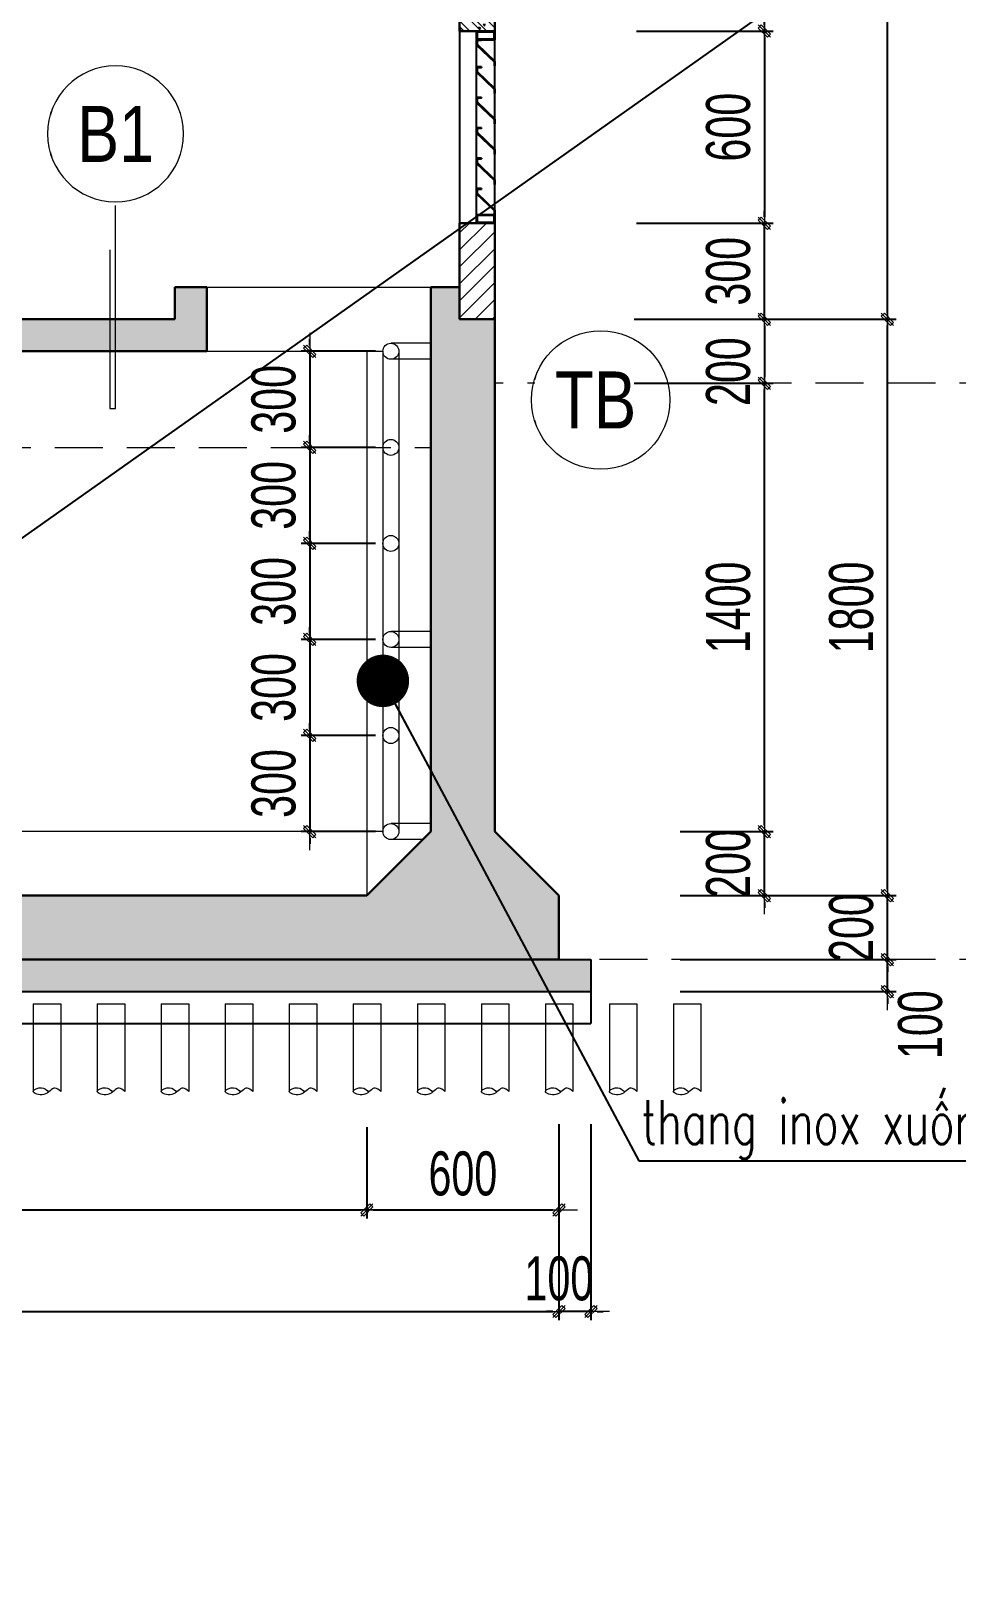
# Model space of a CAD drawing. Header units: millimetres. Extents: x 142758 to 365363, y -504867 to -449406.
# Drawn here: x 237415 to 240307, y -470608 to -465746 of the extents above; entities that cross this region are included whole.
import ezdxf
from ezdxf.enums import TextEntityAlignment as Align

# ---------------------------------------------------------------- set-up
doc = ezdxf.new("R2010")
doc.units = ezdxf.units.MM
doc.header["$LTSCALE"] = 20
doc.header["$MEASUREMENT"] = 0
doc.header["$PDMODE"] = 32
doc.linetypes.add('ACAD_ISO07W100', pattern=[3, 0, -3])
doc.linetypes.add('HIDDEN', pattern=[0.375, 0.25, -0.125])
doc.layers.get('Defpoints').update_dxf_attribs({"color": 1})
for name, color, linetype, lineweight in [('A-WIPEOUT', 254, 'ACAD_ISO07W100', 0), ('ISO', 153, 'Continuous', 13), ('LC Dim', 8, 'Continuous', 18), ('LC Hatch', 252, 'Continuous', 9), ('LC ISO', 153, 'Continuous', 13), ('LC MANH DUT', 35, 'HIDDEN', 5), ('LC Net dam 1', 30, 'Continuous', 30), ('LC Net manh', 16, 'Continuous', 5), ('LC Net thay', 7, 'Continuous', 25), ('LC Text1', 3, 'Continuous', 20)]:
    doc.layers.add(name, color=color, linetype=linetype, lineweight=lineweight)
doc.layers.add('KCS_Plotter', color=11, linetype='Continuous', plot=False)
doc.styles.add('General text 2', font='arial.ttf')
doc.styles.add('HOATBIF', font='hoatbif.shx', dxfattribs={"width": 0.7})
doc.styles.add('LC 3', font='vnsimli.shx', dxfattribs={"width": 0.75})
doc.dimstyles.new('1-100', dxfattribs={"dimscale": 100, "dimtxt": 2.5, "dimasz": 0.35, "dimexe": 0.5, "dimexo": 0, "dimgap": 0.8, "dimtad": 1, "dimdec": 0, "dimzin": 0, "dimdsep": 46, "dimtxsty": 'HOATBIF', "dimblk1": 'DOT', "dimblk2": 'DOT', "dimsah": 1, "dimcen": -1, "dimdle": 1, "dimclrd": 256, "dimclre": 256, "dimclrt": 4, "dimadec": 3, "dimazin": 2, "dimtfac": 0.333333, "dimtdec": 0, "dimtix": 1, "dimtmove": 2, "dimatfit": 3, "dimldrblk": 'DOT', "dimfxl": 1, "dimtvp": 0.833333, "dimtolj": 1, "dimtzin": 0, "dimarcsym": 0})
doc.dimstyles.new('1-100(1-50)', dxfattribs={"dimscale": 50, "dimtxt": 2.5, "dimasz": 0.35, "dimexe": 0.5, "dimexo": 0, "dimgap": 0.8, "dimtad": 1, "dimdec": 0, "dimzin": 0, "dimdsep": 46, "dimtxsty": 'HOATBIF', "dimblk1": 'DOT', "dimblk2": 'DOT', "dimsah": 1, "dimcen": -1, "dimdle": 1, "dimclrd": 256, "dimclre": 256, "dimclrt": 4, "dimadec": 3, "dimazin": 2, "dimtfac": 0.333333, "dimtdec": 0, "dimtix": 1, "dimtmove": 2, "dimatfit": 3, "dimldrblk": 'DOT', "dimfxl": 1, "dimtvp": 0.833333, "dimtolj": 1, "dimtzin": 0, "dimarcsym": 0})
doc.dimstyles.new('MONG', dxfattribs={"dimscale": 50, "dimtxt": 2.5, "dimasz": 0.35, "dimexe": 0.5, "dimexo": 0, "dimgap": 0.8, "dimtad": 1, "dimdec": 0, "dimzin": 0, "dimdsep": 46, "dimtxsty": 'HOATBIF', "dimblk1": 'DOT', "dimblk2": 'DOT', "dimsah": 1, "dimcen": -1, "dimdle": 1, "dimclrd": 256, "dimclre": 256, "dimclrt": 4, "dimadec": 3, "dimazin": 2, "dimtfac": 0.333333, "dimtdec": 0, "dimtix": 1, "dimtmove": 2, "dimatfit": 3, "dimldrblk": 'DOT', "dimfxl": 1, "dimtvp": 0.833333, "dimtolj": 1, "dimtzin": 0, "dimarcsym": 0})

# ---------------------------------------------------------------- blocks, each defined once
blk = doc.blocks.new('DOT')
at = {"layer": 'LC Dim', "color": 4}
blk.add_line((-1, -1), (1, 1), dxfattribs=at)
at = {"layer": 'LC Dim'}
blk.add_line((-3, 0), (3, 0), dxfattribs=at)
at = {"layer": 'LC Dim', "color": 4}
blk.add_lwpolyline([(0.5, 1), (-1, -0.5), (-0.5, -1), (1, 0.5)], close=True, dxfattribs=at)
blk = doc.blocks.new('*D114')
at = {"layer": 'Defpoints', "color": 0, "ltscale": 2, "transparency": 16777216}
for p in [(239063.4, -469159), (239163.4, -469159), (239063.4, -469744.6)]:
    blk.add_point(p, dxfattribs=at)
at = {"layer": 'LC Dim', "lineweight": -2, "ltscale": 2, "transparency": 16777216}
for p, q in [((239063.4, -469159), (239063.4, -469772.1)), ((239163.4, -469159), (239163.4, -469772.1)), ((239044.2, -469744.6), (239024.9, -469744.6)), ((239163.4, -469744.6), (239063.4, -469744.6)), ((239182.7, -469744.6), (239201.9, -469744.6))]:
    blk.add_line(p, q, dxfattribs=at)
at = {"layer": 'LC Dim', "lineweight": -2, "ltscale": 2, "transparency": 16777216, "xscale": 19.25, "yscale": 19.25, "zscale": 19.25}
blk.add_blockref('DOT', (239063.4, -469744.6), dxfattribs=at)
at = {"layer": 'LC Dim', "lineweight": -2, "ltscale": 2, "transparency": 16777216, "xscale": 19.25, "yscale": 19.25, "zscale": 19.25, "rotation": 180}
blk.add_blockref('DOT', (239163.4, -469744.6), dxfattribs=at)
at = {"layer": 'LC Dim', "color": 4, "ltscale": 2, "transparency": 16777216, "insert": (239063.4, -469642.1), "char_height": 137.5, "attachment_point": 5, "style": 'HOATBIF'}
blk.add_mtext('\\A1;100', dxfattribs=at)
blk = doc.blocks.new('_Dot')
at = {"color": 0, "linetype": 'ByBlock', "lineweight": -2}
blk.add_line((-0.5, 0), (-1, 0), dxfattribs=at)
at = {"color": 0, "linetype": 'ByBlock', "const_width": 0.5}
blk.add_lwpolyline([(-0.25, 0, 1), (0.25, 0, 1)], format="xyb", close=True, dxfattribs=at)
blk = doc.blocks.new('*D149')
at = {"layer": 'Defpoints', "color": 0, "ltscale": 2, "transparency": 16777216}
for p in [(239442.4, -468445.5), (240089.9, -468445.5), (239442.4, -468645.5)]:
    blk.add_point(p, dxfattribs=at)
at = {"layer": 'LC Dim', "lineweight": -2, "ltscale": 2, "transparency": 16777216}
for p, q in [((240089.9, -468426.3), (240089.9, -468407)), ((239442.4, -468445.5), (240117.4, -468445.5)), ((240089.9, -468645.5), (240089.9, -468445.5)), ((239442.4, -468645.5), (240117.4, -468645.5)), ((240089.9, -468664.8), (240089.9, -468684))]:
    blk.add_line(p, q, dxfattribs=at)
at = {"layer": 'LC Dim', "lineweight": -2, "ltscale": 2, "transparency": 16777216, "xscale": 19.25, "yscale": 19.25, "zscale": 19.25}
for p, rotation in [((240089.9, -468445.5), 270), ((240089.9, -468645.5), 90)]:
    blk.add_blockref('DOT', p, dxfattribs=dict(at, rotation=rotation))
at = {"layer": 'LC Dim', "color": 4, "ltscale": 2, "transparency": 16777216, "insert": (239977.1, -468545.5), "char_height": 137.5, "attachment_point": 5, "rotation": 90, "style": 'HOATBIF'}
blk.add_mtext('\\A1;200', dxfattribs=at)
blk = doc.blocks.new('*D150')
at = {"layer": 'Defpoints', "color": 0, "ltscale": 2, "transparency": 16777216}
for p in [(239442.4, -468245.5), (239705.4, -468245.5), (239442.4, -468445.5)]:
    blk.add_point(p, dxfattribs=at)
at = {"layer": 'LC Dim', "lineweight": -2, "ltscale": 2, "transparency": 16777216}
for p, q in [((239705.4, -468226.3), (239705.4, -468207)), ((239442.4, -468245.5), (239732.9, -468245.5)), ((239705.4, -468445.5), (239705.4, -468245.5)), ((239442.4, -468445.5), (239732.9, -468445.5)), ((239705.4, -468464.8), (239705.4, -468484))]:
    blk.add_line(p, q, dxfattribs=at)
at = {"layer": 'LC Dim', "lineweight": -2, "ltscale": 2, "transparency": 16777216, "xscale": 19.25, "yscale": 19.25, "zscale": 19.25}
for p, rotation in [((239705.4, -468245.5), 270), ((239705.4, -468445.5), 90)]:
    blk.add_blockref('DOT', p, dxfattribs=dict(at, rotation=rotation))
at = {"layer": 'LC Dim', "color": 4, "ltscale": 2, "transparency": 16777216, "insert": (239592.7, -468345.5), "char_height": 137.5, "attachment_point": 5, "rotation": 90, "style": 'HOATBIF'}
blk.add_mtext('\\A1;200', dxfattribs=at)
blk = doc.blocks.new('*D151')
at = {"layer": 'Defpoints', "color": 0, "ltscale": 2, "transparency": 16777216}
for p in [(239399.7, -466845.5), (239705.4, -466845.5), (239442.4, -468245.5)]:
    blk.add_point(p, dxfattribs=at)
at = {"layer": 'LC Dim', "lineweight": -2, "ltscale": 2, "transparency": 16777216}
for p, q in [((239399.7, -466845.5), (239732.9, -466845.5)), ((239705.4, -468226.3), (239705.4, -466864.8)), ((239442.4, -468245.5), (239732.9, -468245.5))]:
    blk.add_line(p, q, dxfattribs=at)
at = {"layer": 'LC Dim', "lineweight": -2, "ltscale": 2, "transparency": 16777216, "xscale": 19.25, "yscale": 19.25, "zscale": 19.25}
for p, rotation in [((239705.4, -466845.5), 90), ((239705.4, -468245.5), 270)]:
    blk.add_blockref('DOT', p, dxfattribs=dict(at, rotation=rotation))
at = {"layer": 'LC Dim', "color": 4, "ltscale": 2, "transparency": 16777216, "insert": (239592.7, -467545.5), "char_height": 137.5, "attachment_point": 5, "rotation": 90, "style": 'HOATBIF'}
blk.add_mtext('\\A1;1400', dxfattribs=at)
blk = doc.blocks.new('*D152')
at = {"layer": 'Defpoints', "color": 0, "ltscale": 2, "transparency": 16777216}
for p in [(239442.4, -466645.5), (240089.9, -466645.5), (239442.4, -468445.5)]:
    blk.add_point(p, dxfattribs=at)
at = {"layer": 'LC Dim', "lineweight": -2, "ltscale": 2, "transparency": 16777216}
for p, q in [((239442.4, -466645.5), (240117.4, -466645.5)), ((240089.9, -468426.3), (240089.9, -466664.8)), ((239442.4, -468445.5), (240117.4, -468445.5))]:
    blk.add_line(p, q, dxfattribs=at)
at = {"layer": 'LC Dim', "lineweight": -2, "ltscale": 2, "transparency": 16777216, "xscale": 19.25, "yscale": 19.25, "zscale": 19.25}
for p, rotation in [((240089.9, -466645.5), 90), ((240089.9, -468445.5), 270)]:
    blk.add_blockref('DOT', p, dxfattribs=dict(at, rotation=rotation))
at = {"layer": 'LC Dim', "color": 4, "ltscale": 2, "transparency": 16777216, "insert": (239977.1, -467545.5), "char_height": 137.5, "attachment_point": 5, "rotation": 90, "style": 'HOATBIF'}
blk.add_mtext('\\A1;1800', dxfattribs=at)
blk = doc.blocks.new('*D153')
at = {"layer": 'Defpoints', "color": 0, "ltscale": 2, "transparency": 16777216}
for p in [(239442.4, -468645.5), (240089.9, -468645.5), (239442.4, -468745.5)]:
    blk.add_point(p, dxfattribs=at)
at = {"layer": 'LC Dim', "lineweight": -2, "ltscale": 2, "transparency": 16777216}
for p, q in [((240089.9, -468626.3), (240089.9, -468607)), ((239442.4, -468645.5), (240117.4, -468645.5)), ((240089.9, -468745.5), (240089.9, -468645.5)), ((239442.4, -468745.5), (240117.4, -468745.5)), ((240089.9, -468764.8), (240089.9, -468784))]:
    blk.add_line(p, q, dxfattribs=at)
at = {"layer": 'LC Dim', "lineweight": -2, "ltscale": 2, "transparency": 16777216, "xscale": 19.25, "yscale": 19.25, "zscale": 19.25}
for p, rotation in [((240089.9, -468645.5), 270), ((240089.9, -468745.5), 90)]:
    blk.add_blockref('DOT', p, dxfattribs=dict(at, rotation=rotation))
at = {"layer": 'LC Dim', "color": 4, "ltscale": 2, "transparency": 16777216, "insert": (240192.4, -468848.7), "char_height": 137.5, "attachment_point": 5, "rotation": 90, "style": 'HOATBIF'}
blk.add_mtext('\\A1;100', dxfattribs=at)
blk = doc.blocks.new('*U106')
at = {"layer": 'ISO', "linetype": 'ByBlock', "ltscale": 100}
for p, q in [((-41.4, 143.4), (-41.4, -129.9)), ((-41.4, 143.4), (44.6, 143.4)), ((44.6, 143.4), (44.6, -129.9))]:
    blk.add_line(p, q, dxfattribs=at)
blk.add_spline([(44.6, -129.9), (26.6, -119.9), (-8.4, -139.9), (-41.4, -129.9), (-15.4, -118.4), (6.3, -132.3)], degree=3, dxfattribs=at)
blk = doc.blocks.new('*U107')
at = {"layer": 'LC Dim', "color": 0, "linetype": 'ByBlock', "lineweight": -2, "transparency": 16777216}
for p in [(0, 0), (200, 0), (400, 0), (600, 0), (800, 0), (1000, 0), (1200, 0), (1400, 0), (1600, 0), (1800, 0), (2000, 0), (2200, 0), (2400, 0), (2600, 0), (2800, 0), (3000, 0), (3200, 0), (3400, 0), (3600, 0), (3800, 0), (4000, 0), (4200, 0), (4400, 0), (4600, 0), (4800, 0), (5000, 0), (5200, 0), (5400, 0), (5600, 0), (5800, 0), (6000, 0), (6200, 0), (6400, 0)]:
    blk.add_blockref('*U106', p, dxfattribs=at)
blk = doc.blocks.new('*D163')
at = {"layer": 'Defpoints', "color": 0, "ltscale": 2, "transparency": 16777216}
for p in [(238490.3, -466745.5), (238285.3, -467045.5), (238490.3, -467045.5)]:
    blk.add_point(p, dxfattribs=at)
at = {"layer": 'LC Dim', "lineweight": -2, "ltscale": 2, "transparency": 16777216}
for p, q in [((238285.3, -466726.3), (238285.3, -466707)), ((238490.3, -466745.5), (238257.8, -466745.5)), ((238285.3, -466745.5), (238285.3, -467045.5)), ((238490.3, -467045.5), (238257.8, -467045.5)), ((238285.3, -467064.7), (238285.3, -467084))]:
    blk.add_line(p, q, dxfattribs=at)
at = {"layer": 'LC Dim', "lineweight": -2, "ltscale": 2, "transparency": 16777216, "xscale": 19.25, "yscale": 19.25, "zscale": 19.25}
for p, rotation in [((238285.3, -466745.5), 270), ((238285.3, -467045.5), 90)]:
    blk.add_blockref('DOT', p, dxfattribs=dict(at, rotation=rotation))
at = {"layer": 'LC Dim', "color": 4, "ltscale": 2, "transparency": 16777216, "insert": (238172.5, -466895.5), "char_height": 137.5, "attachment_point": 5, "rotation": 90, "style": 'HOATBIF'}
blk.add_mtext('\\A1;300', dxfattribs=at)
blk = doc.blocks.new('*D164')
at = {"layer": 'Defpoints', "color": 0, "ltscale": 2, "transparency": 16777216}
for p in [(238490.3, -467045.5), (238285.3, -467345.5), (238490.3, -467345.5)]:
    blk.add_point(p, dxfattribs=at)
at = {"layer": 'LC Dim', "lineweight": -2, "ltscale": 2, "transparency": 16777216}
for p, q in [((238285.3, -467026.2), (238285.3, -467007)), ((238490.3, -467045.5), (238257.8, -467045.5)), ((238285.3, -467045.5), (238285.3, -467345.5)), ((238490.3, -467345.5), (238257.8, -467345.5)), ((238285.3, -467364.7), (238285.3, -467384))]:
    blk.add_line(p, q, dxfattribs=at)
at = {"layer": 'LC Dim', "lineweight": -2, "ltscale": 2, "transparency": 16777216, "xscale": 19.25, "yscale": 19.25, "zscale": 19.25}
for p, rotation in [((238285.3, -467045.5), 270), ((238285.3, -467345.5), 90)]:
    blk.add_blockref('DOT', p, dxfattribs=dict(at, rotation=rotation))
at = {"layer": 'LC Dim', "color": 4, "ltscale": 2, "transparency": 16777216, "insert": (238172.5, -467195.5), "char_height": 137.5, "attachment_point": 5, "rotation": 90, "style": 'HOATBIF'}
blk.add_mtext('\\A1;300', dxfattribs=at)
blk = doc.blocks.new('*D165')
at = {"layer": 'Defpoints', "color": 0, "ltscale": 2, "transparency": 16777216}
for p in [(238490.3, -467345.5), (238285.3, -467645.5), (238490.3, -467645.5)]:
    blk.add_point(p, dxfattribs=at)
at = {"layer": 'LC Dim', "lineweight": -2, "ltscale": 2, "transparency": 16777216}
for p, q in [((238285.3, -467326.2), (238285.3, -467307)), ((238490.3, -467345.5), (238257.8, -467345.5)), ((238285.3, -467345.5), (238285.3, -467645.5)), ((238490.3, -467645.5), (238257.8, -467645.5)), ((238285.3, -467664.7), (238285.3, -467684))]:
    blk.add_line(p, q, dxfattribs=at)
at = {"layer": 'LC Dim', "lineweight": -2, "ltscale": 2, "transparency": 16777216, "xscale": 19.25, "yscale": 19.25, "zscale": 19.25}
for p, rotation in [((238285.3, -467345.5), 270), ((238285.3, -467645.5), 90)]:
    blk.add_blockref('DOT', p, dxfattribs=dict(at, rotation=rotation))
at = {"layer": 'LC Dim', "color": 4, "ltscale": 2, "transparency": 16777216, "insert": (238172.5, -467495.5), "char_height": 137.5, "attachment_point": 5, "rotation": 90, "style": 'HOATBIF'}
blk.add_mtext('\\A1;300', dxfattribs=at)
blk = doc.blocks.new('*D166')
at = {"layer": 'Defpoints', "color": 0, "ltscale": 2, "transparency": 16777216}
for p in [(238490.3, -467645.5), (238285.3, -467945.5), (238490.3, -467945.5)]:
    blk.add_point(p, dxfattribs=at)
at = {"layer": 'LC Dim', "lineweight": -2, "ltscale": 2, "transparency": 16777216}
for p, q in [((238285.3, -467626.2), (238285.3, -467607)), ((238490.3, -467645.5), (238257.8, -467645.5)), ((238285.3, -467645.5), (238285.3, -467945.5)), ((238490.3, -467945.5), (238257.8, -467945.5)), ((238285.3, -467964.7), (238285.3, -467984))]:
    blk.add_line(p, q, dxfattribs=at)
at = {"layer": 'LC Dim', "lineweight": -2, "ltscale": 2, "transparency": 16777216, "xscale": 19.25, "yscale": 19.25, "zscale": 19.25}
for p, rotation in [((238285.3, -467645.5), 270), ((238285.3, -467945.5), 90)]:
    blk.add_blockref('DOT', p, dxfattribs=dict(at, rotation=rotation))
at = {"layer": 'LC Dim', "color": 4, "ltscale": 2, "transparency": 16777216, "insert": (238172.5, -467795.5), "char_height": 137.5, "attachment_point": 5, "rotation": 90, "style": 'HOATBIF'}
blk.add_mtext('\\A1;300', dxfattribs=at)
blk = doc.blocks.new('*D167')
at = {"layer": 'Defpoints', "color": 0, "ltscale": 2, "transparency": 16777216}
for p in [(238490.3, -467945.5), (238285.3, -468245.5), (238490.3, -468245.5)]:
    blk.add_point(p, dxfattribs=at)
at = {"layer": 'LC Dim', "lineweight": -2, "ltscale": 2, "transparency": 16777216}
for p, q in [((238490.3, -467945.5), (238257.8, -467945.5)), ((238285.3, -467926.2), (238285.3, -467907)), ((238285.3, -467945.5), (238285.3, -468245.5)), ((238490.3, -468245.5), (238257.8, -468245.5)), ((238285.3, -468264.7), (238285.3, -468284))]:
    blk.add_line(p, q, dxfattribs=at)
at = {"layer": 'LC Dim', "lineweight": -2, "ltscale": 2, "transparency": 16777216, "xscale": 19.25, "yscale": 19.25, "zscale": 19.25}
for p, rotation in [((238285.3, -467945.5), 270), ((238285.3, -468245.5), 90)]:
    blk.add_blockref('DOT', p, dxfattribs=dict(at, rotation=rotation))
at = {"layer": 'LC Dim', "color": 4, "ltscale": 2, "transparency": 16777216, "insert": (238172.5, -468095.5), "char_height": 137.5, "attachment_point": 5, "rotation": 90, "style": 'HOATBIF'}
blk.add_mtext('\\A1;300', dxfattribs=at)
blk = doc.blocks.new('*D171')
at = {"layer": 'Defpoints', "color": 0, "ltscale": 0.001, "transparency": 16777216}
for p in [(235963.4, -469168.6), (238463.4, -469168.6), (238463.4, -469427.1)]:
    blk.add_point(p, dxfattribs=at)
at = {"layer": 'LC Dim', "lineweight": -2, "ltscale": 0.001, "transparency": 16777216}
for p, q in [((235963.4, -469168.6), (235963.4, -469454.6)), ((238463.4, -469168.6), (238463.4, -469454.6)), ((235982.7, -469427.1), (238444.2, -469427.1))]:
    blk.add_line(p, q, dxfattribs=at)
at = {"layer": 'LC Dim', "lineweight": -2, "ltscale": 0.001, "transparency": 16777216, "xscale": 19.25, "yscale": 19.25, "zscale": 19.25, "rotation": 180}
blk.add_blockref('DOT', (235963.4, -469427.1), dxfattribs=at)
at = {"layer": 'LC Dim', "lineweight": -2, "ltscale": 0.001, "transparency": 16777216, "xscale": 19.25, "yscale": 19.25, "zscale": 19.25}
blk.add_blockref('DOT', (238463.4, -469427.1), dxfattribs=at)
at = {"layer": 'LC Dim', "color": 4, "ltscale": 0.001, "transparency": 16777216, "insert": (237213.4, -469314.3), "char_height": 137.5, "attachment_point": 5, "style": 'HOATBIF'}
blk.add_mtext('\\A1;2500', dxfattribs=at)
blk = doc.blocks.new('*D172')
at = {"layer": 'Defpoints', "color": 0, "ltscale": 0.001, "transparency": 16777216}
for p in [(238463.4, -469168.6), (239063.4, -469168.6), (239063.4, -469427.1)]:
    blk.add_point(p, dxfattribs=at)
at = {"layer": 'LC Dim', "lineweight": -2, "ltscale": 0.001, "transparency": 16777216}
for p, q in [((238463.4, -469168.6), (238463.4, -469454.6)), ((239063.4, -469168.6), (239063.4, -469454.6)), ((238482.7, -469427.1), (239044.2, -469427.1))]:
    blk.add_line(p, q, dxfattribs=at)
at = {"layer": 'LC Dim', "lineweight": -2, "ltscale": 0.001, "transparency": 16777216, "xscale": 19.25, "yscale": 19.25, "zscale": 19.25, "rotation": 180}
blk.add_blockref('DOT', (238463.4, -469427.1), dxfattribs=at)
at = {"layer": 'LC Dim', "lineweight": -2, "ltscale": 0.001, "transparency": 16777216, "xscale": 19.25, "yscale": 19.25, "zscale": 19.25}
blk.add_blockref('DOT', (239063.4, -469427.1), dxfattribs=at)
at = {"layer": 'LC Dim', "color": 4, "ltscale": 0.001, "transparency": 16777216, "insert": (238763.4, -469314.3), "char_height": 137.5, "attachment_point": 5, "style": 'HOATBIF'}
blk.add_mtext('\\A1;600', dxfattribs=at)
blk = doc.blocks.new('*U14')
at = {"layer": 'A-WIPEOUT'}
blk.add_lwpolyline([(0, 4.25), (-2.498, 3.438), (-4.042, 1.313), (-4.042, -1.313), (-2.498, -3.438), (0, -4.25), (2.498, -3.438), (4.042, -1.313), (4.042, 1.313), (2.498, 3.438)], close=True, dxfattribs=at)
at = {"layer": 'LC Text1', "style": 'General text 2', "width": 0.8, "flags": 8}
blk.add_attdef('SYMBOL', text='', height=3.5, dxfattribs=at).set_placement((0, 0), align=Align.MIDDLE_CENTER)
blk.add_wipeout([(0, 4.25), (-2.498, 3.438), (-4.042, 1.313), (-4.042, -1.313), (-2.498, -3.438), (0, -4.25), (2.498, -3.438), (4.042, -1.313), (4.042, 1.313), (2.498, 3.438)]).dxf.layer = 'A-WIPEOUT'
at = {"layer": 'LC ISO'}
blk.add_circle((0, 0), 4.25, dxfattribs=at)
blk = doc.blocks.new('*D173')
at = {"layer": 'Defpoints', "color": 0, "transparency": 16777216}
for p in [(239305.5, -463645.5), (240089.9, -463645.5), (239330.5, -466645.5)]:
    blk.add_point(p, dxfattribs=at)
at = {"layer": 'LC Dim', "lineweight": -2, "transparency": 16777216}
for p, q in [((239305.5, -463645.5), (240117.4, -463645.5)), ((240089.9, -466626.3), (240089.9, -463664.8)), ((239330.5, -466645.5), (240117.4, -466645.5))]:
    blk.add_line(p, q, dxfattribs=at)
at = {"layer": 'LC Dim', "lineweight": -2, "transparency": 16777216, "xscale": 19.25, "yscale": 19.25, "zscale": 19.25}
for p, rotation in [((240089.9, -463645.5), 90), ((240089.9, -466645.5), 270)]:
    blk.add_blockref('DOT', p, dxfattribs=dict(at, rotation=rotation))
at = {"layer": 'LC Dim', "color": 4, "transparency": 16777216, "insert": (239977.1, -465145.5), "char_height": 137.5, "attachment_point": 5, "rotation": 90, "style": 'HOATBIF'}
blk.add_mtext('\\A1;3000', dxfattribs=at)
blk = doc.blocks.new('*D174')
at = {"layer": 'Defpoints', "color": 0, "transparency": 16777216}
for p in [(239305.5, -466345.5), (239705.4, -466345.5), (239305.5, -466645.5)]:
    blk.add_point(p, dxfattribs=at)
at = {"layer": 'LC Dim', "lineweight": -2, "transparency": 16777216}
for p, q in [((239705.4, -466326.3), (239705.4, -466307)), ((239305.5, -466345.5), (239732.9, -466345.5)), ((239705.4, -466645.5), (239705.4, -466345.5)), ((239305.5, -466645.5), (239732.9, -466645.5)), ((239705.4, -466664.8), (239705.4, -466684))]:
    blk.add_line(p, q, dxfattribs=at)
at = {"layer": 'LC Dim', "lineweight": -2, "transparency": 16777216, "xscale": 19.25, "yscale": 19.25, "zscale": 19.25}
for p, rotation in [((239705.4, -466345.5), 270), ((239705.4, -466645.5), 90)]:
    blk.add_blockref('DOT', p, dxfattribs=dict(at, rotation=rotation))
at = {"layer": 'LC Dim', "color": 4, "transparency": 16777216, "insert": (239592.7, -466495.5), "char_height": 137.5, "attachment_point": 5, "rotation": 90, "style": 'HOATBIF'}
blk.add_mtext('\\A1;300', dxfattribs=at)
blk = doc.blocks.new('*D175')
at = {"layer": 'Defpoints', "color": 0, "transparency": 16777216}
for p in [(239305.5, -464645.5), (239705.4, -464645.5), (239305.5, -465745.5)]:
    blk.add_point(p, dxfattribs=at)
at = {"layer": 'LC Dim', "lineweight": -2, "transparency": 16777216}
for p, q in [((239305.5, -464645.5), (239732.9, -464645.5)), ((239705.4, -465726.3), (239705.4, -464664.8)), ((239305.5, -465745.5), (239732.9, -465745.5))]:
    blk.add_line(p, q, dxfattribs=at)
at = {"layer": 'LC Dim', "lineweight": -2, "transparency": 16777216, "xscale": 19.25, "yscale": 19.25, "zscale": 19.25}
for p, rotation in [((239705.4, -464645.5), 90), ((239705.4, -465745.5), 270)]:
    blk.add_blockref('DOT', p, dxfattribs=dict(at, rotation=rotation))
at = {"layer": 'LC Dim', "color": 4, "transparency": 16777216, "insert": (239592.7, -465195.5), "char_height": 137.5, "attachment_point": 5, "rotation": 90, "style": 'HOATBIF'}
blk.add_mtext('\\A1;1100', dxfattribs=at)
blk = doc.blocks.new('*D190')
at = {"layer": 'Defpoints', "color": 0, "transparency": 16777216}
for p in [(239299, -466645.5), (239299, -466845.5), (239705.4, -466845.5)]:
    blk.add_point(p, dxfattribs=at)
at = {"layer": 'LC Dim', "lineweight": -2, "transparency": 16777216}
for p, q in [((239299, -466645.5), (239732.9, -466645.5)), ((239705.4, -466664.8), (239705.4, -466826.3)), ((239299, -466845.5), (239732.9, -466845.5))]:
    blk.add_line(p, q, dxfattribs=at)
at = {"layer": 'LC Dim', "lineweight": -2, "transparency": 16777216, "xscale": 19.25, "yscale": 19.25, "zscale": 19.25}
for p, rotation in [((239705.4, -466645.5), 90), ((239705.4, -466845.5), 270)]:
    blk.add_blockref('DOT', p, dxfattribs=dict(at, rotation=rotation))
at = {"layer": 'LC Dim', "color": 4, "transparency": 16777216, "insert": (239592.7, -466809), "char_height": 137.5, "attachment_point": 5, "rotation": 90, "style": 'HOATBIF'}
blk.add_mtext('\\A1;200', dxfattribs=at)
blk = doc.blocks.new('*D184')
at = {"layer": 'Defpoints', "color": 0, "transparency": 16777216}
for p in [(239305.5, -465745.5), (239305.5, -466345.5), (239705.4, -466345.5)]:
    blk.add_point(p, dxfattribs=at)
at = {"layer": 'LC Dim', "lineweight": -2, "transparency": 16777216}
for p, q in [((239305.5, -465745.5), (239732.9, -465745.5)), ((239705.4, -465764.8), (239705.4, -466326.3)), ((239305.5, -466345.5), (239732.9, -466345.5))]:
    blk.add_line(p, q, dxfattribs=at)
at = {"layer": 'LC Dim', "lineweight": -2, "transparency": 16777216, "xscale": 19.25, "yscale": 19.25, "zscale": 19.25}
for p, rotation in [((239705.4, -465745.5), 90), ((239705.4, -466345.5), 270)]:
    blk.add_blockref('DOT', p, dxfattribs=dict(at, rotation=rotation))
at = {"layer": 'LC Dim', "color": 4, "transparency": 16777216, "insert": (239592.7, -466045.5), "char_height": 137.5, "attachment_point": 5, "rotation": 90, "style": 'HOATBIF'}
blk.add_mtext('\\A1;600', dxfattribs=at)
blk = doc.blocks.new('*D191')
at = {"layer": 'Defpoints', "color": 0, "ltscale": 2, "transparency": 16777216}
for p in [(233063.4, -469159), (239063.4, -469168.6), (239063.4, -469744.6)]:
    blk.add_point(p, dxfattribs=at)
at = {"layer": 'LC Dim', "lineweight": -2, "ltscale": 2, "transparency": 16777216}
for p, q in [((233063.4, -469159), (233063.4, -469772.1)), ((239063.4, -469168.6), (239063.4, -469772.1)), ((233082.7, -469744.6), (239044.2, -469744.6))]:
    blk.add_line(p, q, dxfattribs=at)
at = {"layer": 'LC Dim', "lineweight": -2, "ltscale": 2, "transparency": 16777216, "xscale": 19.25, "yscale": 19.25, "zscale": 19.25, "rotation": 180}
blk.add_blockref('DOT', (233063.4, -469744.6), dxfattribs=at)
at = {"layer": 'LC Dim', "lineweight": -2, "ltscale": 2, "transparency": 16777216, "xscale": 19.25, "yscale": 19.25, "zscale": 19.25}
blk.add_blockref('DOT', (239063.4, -469744.6), dxfattribs=at)
at = {"layer": 'LC Dim', "color": 4, "ltscale": 2, "transparency": 16777216, "insert": (236063.4, -469631.8), "char_height": 137.5, "attachment_point": 5, "style": 'HOATBIF'}
blk.add_mtext('\\A1;6000', dxfattribs=at)

msp = doc.modelspace()

# ---------------------------------------------------------------- hatches: boundary and pattern name
at = {"layer": 'LC Hatch'}
h = msp.add_hatch(dxfattribs=at)
h.set_pattern_fill('BTCT', color=256, scale=10, angle=90)
h.set_pattern_definition([(140, (372109.07, -497952.877), (6.275213, 71.726018), [7.5, -82.5]), (85, (372109.07, -497952.88), (-75.219213, -13.875133), [6, -66]), (190.4514, (372109.59, -497946.9), (-68.943954, 57.850938), [6.37402, -70.11421]), (136.1842, (372089.07, -497952.88), (16.5519, 106.724105), [11.25, -123.75]), (186.6356, (372090.45, -497943.98), (-97.41179, 93.46627), [9.56103, -105.1713]), (81.1842, (372089.07, -497952.88), (-97.41186, 93.466195), [9, -99]), (111, (372094.07, -497942.877), (40.26189, 59.690705), [7.5, -82.5]), (56, (372094.07, -497942.88), (-72.515005, 24.331533), [6, -66]), (161.4514, (372097.425, -497937.9), (-32.25305, 84.022263), [6.37402, -70.11421]), (127.5, (372109.07, -497952.877), (-33.2893854, 1.2159855), [0, -65.2, 0, -67, 0, -66.25]), (97.5, (372109.07, -497952.877), (-39.441171, 26.306954), [0, -38.2, 0, -63.7, 0, -25.25]), (57.5, (372109.07, -497975.177), (2.255487, 53.3822436), [0, -25, 0, -78, 0, -103.5]), (47.5, (372109.07, -497985.177), (-10.010498, 58.318617), [0, -32.5, 0, -51.8, 0, -73.5]), (135, (372109.07, -497952.877), (-26.516504, -26.516504), []), (135, (372109.07, -497935.2), (-26.516504, -26.516504), [])])
h.paths.add_polyline_path([(238753.4, -465745.5), (238863.4, -465745.5), (238863.4, -465605.5), (238753.4, -465605.5)])
h = msp.add_hatch(dxfattribs=at)
h.set_pattern_fill('ANSI31', color=256, scale=300)
h.set_pattern_definition([(45, (372109.07, -497952.877), (-26.516504, 26.516504), [])])
h.paths.add_polyline_path([(238753.4, -466345.5), (238863.4, -466345.5), (238863.4, -466645.5), (238753.4, -466645.5)])
at = {"layer": 'LC Hatch', "ltscale": 0.001}
h = msp.add_hatch(dxfattribs=at)
h.set_pattern_fill('BTCT', color=256, scale=30)
h.set_pattern_definition([(50, (-312913.87, -768608.17), (215.178055, -18.82564), [22.5, -247.5]), (355, (-312913.87, -768608.17), (-41.6254, 225.65764), [18, -198]), (100.4514, (-312895.94, -768609.74), (173.552815, 206.83186), [19.12206, -210.34263]), (46.1842, (-312913.87, -768548.17), (320.17231, -49.6557), [33.75, -371.25]), (96.6356, (-312887.2, -768552.3), (280.39881, 292.23536), [28.68309, -315.5139]), (351.1842, (-312913.87, -768548.17), (280.39858, 292.23558), [27, -297]), (21, (-312883.87, -768563.17), (179.072116, -120.785667), [22.5, -247.5]), (326, (-312883.87, -768563.17), (72.9946, 217.54501), [18, -198]), (71.4514, (-312868.95, -768573.23), (252.06679, 96.75915), [19.12206, -210.34263]), (37.5, (-312913.875, -768608.17), (3.647957, 99.868156), [0, -195.6, 0, -201, 0, -198.75]), (7.5, (-312913.87, -768608.17), (78.920861, 118.323514), [0, -114.6, 0, -191.1, 0, -75.75]), (327.5, (-312980.775, -768608.17), (160.146731, -6.766462), [0, -75, 0, -234, 0, -310.5]), (317.5, (-313010.77, -768608.17), (174.95585, 30.031495), [0, -97.5, 0, -155.4, 0, -220.5]), (45, (-312913.87, -768608.17), (-79.549513, 79.549513), []), (45, (-312860.84, -768608.17), (-79.549513, 79.549513), [])])
h.paths.add_polyline_path([(235063.4, -466745.5), (237963.4, -466745.5), (237963.4, -466545.5), (237863.4, -466545.5), (237863.4, -466645.5), (233263.4, -466645.5), (233263.4, -468245.5), (233063.4, -468445.5), (233063.4, -468645.5), (239063.4, -468645.5), (239063.4, -468445.5), (238863.4, -468245.5), (238863.4, -466645.5), (238753.4, -466645.5), (238753.4, -466545.5), (238663.4, -466545.5), (238663.4, -468245.5), (238463.4, -468445.5), (236163.4, -468445.5), (236163.4, -468295.5), (235963.4, -468295.5), (235963.4, -468445.5), (233663.4, -468445.5), (233463.4, -468245.5), (233463.4, -466745.5), (234863.4, -466745.5), (234863.4, -466945.5), (235063.4, -466945.5)])
h.paths.add_polyline_path([(233872.6, -468481.2), (233872.6, -468445.5), (233685.1, -468445.5), (233685.1, -468481.2)], flags=16)
at = {"layer": 'LC Hatch', "ltscale": 2}
h = msp.add_hatch(dxfattribs=at)
h.set_pattern_fill('AR-CONC', color=256, scale=20)
h.set_pattern_definition([(50, (270152.09, -456727.43), (143.45204, -12.55043), [15, -165]), (355, (270152.09, -456727.43), (-27.75027, 150.4384), [12, -132]), (100.4514, (270164.04, -456728.47), (115.7019, 137.8879), [12.74804, -140.2284]), (46.1842, (270152.09, -456687.43), (213.4482, -33.1038), [22.5, -247.5]), (96.6356, (270169.88, -456690.19), (186.9325, 194.8236), [19.122, -210.3426]), (351.1842, (270152.09, -456687.43), (186.9324, 194.8237), [18, -198]), (21, (270172.09, -456697.43), (119.3814, -80.52378), [15, -165]), (326, (270172.09, -456697.43), (48.66307, 145.03), [12, -132]), (71.4514, (270182.04, -456704.14), (168.04453, 64.5061), [12.74804, -140.2284]), (37.5, (270152.09, -456727.43), (2.43197, 66.57877), [0, -130.4, 0, -134, 0, -132.5]), (7.5, (270152.09, -456727.43), (52.61391, 78.88234), [0, -76.4, 0, -127.4, 0, -50.5]), (327.5, (270107.49, -456727.43), (106.76449, -4.510974), [0, -50, 0, -156, 0, -207]), (317.5, (270087.49, -456727.43), (116.63723, 20.021), [0, -65, 0, -103.6, 0, -147])])
h.paths.add_polyline_path([(232963.4, -468645.5), (232963.4, -468745.5), (239163.4, -468745.5), (239163.4, -468645.5)])

# ---------------------------------------------------------------- linework, layer by layer
at = {"layer": 'ISO', "elevation": 0}
msp.add_lwpolyline([(237660.3, -466428.4), (237660.3, -466924.1), (237678.4, -466924.1), (237678.4, -466290.6)], dxfattribs=at)
at = {"layer": 'LC MANH DUT', "ltscale": 30}
for p, q in [((240689.8, -466845.5), (238863.4, -466845.5)), ((233663.4, -467045.5), (238663.4, -467045.5)), ((240689.8, -468645.5), (238863.4, -468645.5))]:
    msp.add_line(p, q, dxfattribs=at)
at = {"layer": 'LC Net dam 1'}
for p, q in [((238753.4, -465745.5), (238753.4, -464645.5)), ((238863.4, -465745.5), (238863.4, -464645.5)), ((238753.4, -465745.5), (238863.4, -465745.5)), ((238753.4, -466645.5), (238753.4, -466345.5)), ((238753.4, -466345.5), (238863.4, -466345.5)), ((238863.4, -466645.5), (238863.4, -466345.5)), ((237863.4, -466545.5), (237863.4, -466645.5)), ((237863.4, -466545.5), (237963.4, -466545.5)), ((237963.4, -466545.5), (237963.4, -466745.5)), ((238663.4, -466645.5), (238663.4, -466545.5)), ((238663.4, -466545.5), (238753.4, -466545.5)), ((233263.4, -466645.5), (237863.4, -466645.5)), ((238663.4, -466645.5), (238663.4, -468245.5)), ((238753.4, -466645.5), (238863.4, -466645.5)), ((238863.4, -466645.5), (238863.4, -468245.5)), ((235063.4, -466745.5), (237963.4, -466745.5)), ((238463.4, -468445.5), (238663.4, -468245.5)), ((239063.4, -468445.5), (238863.4, -468245.5)), ((236163.4, -468445.5), (238463.4, -468445.5)), ((239063.4, -468445.5), (239063.4, -468645.5)), ((233063.4, -468645.5), (239063.4, -468645.5))]:
    msp.add_line(p, q, dxfattribs=at)
for points in [[(238863.4, -465745.5), (238863.4, -465772.2), (238806.4, -465772.2), (238806.4, -465745.5)], [(238861.4, -465747.5), (238861.4, -465770.2), (238808.4, -465770.2), (238808.4, -465747.5)], [(238821.3, -465772.2), (238806.4, -465772.2), (238806.4, -465787.8), (238861.8, -465841.1), (238861.8, -465853.8), (238863.4, -465853.8), (238863.4, -465840.4), (238808, -465787.1), (238808, -465773.8), (238821.3, -465773.8)], [(238821.3, -465857.5), (238806.4, -465857.5), (238806.4, -465873.1), (238861.8, -465926.4), (238861.8, -465939.1), (238863.4, -465939.1), (238863.4, -465925.8), (238808, -465872.4), (238808, -465859.1), (238821.3, -465859.1)], [(238821.3, -465952.4), (238806.4, -465952.4), (238806.4, -465968), (238861.8, -466021.4), (238861.8, -466034), (238863.4, -466034), (238863.4, -466020.7), (238808, -465967.4), (238808, -465954), (238821.3, -465954)], [(238821.3, -466047.4), (238806.4, -466047.4), (238806.4, -466063), (238861.8, -466116.3), (238861.8, -466129), (238863.4, -466129), (238863.4, -466115.6), (238808, -466062.3), (238808, -466049), (238821.3, -466049)], [(238821.3, -466142.3), (238806.4, -466142.3), (238806.4, -466157.9), (238861.8, -466211.2), (238861.8, -466223.9), (238863.4, -466223.9), (238863.4, -466210.6), (238808, -466157.2), (238808, -466143.9), (238821.3, -466143.9)], [(238821.3, -466237.2), (238806.4, -466237.2), (238806.4, -466252.8), (238861.8, -466306.2), (238861.8, -466318.8), (238863.4, -466318.8), (238863.4, -466305.5), (238808, -466252.2), (238808, -466238.8), (238821.3, -466238.8)], [(238863.4, -466318.8), (238863.4, -466345.5), (238806.4, -466345.5), (238806.4, -466318.8)], [(238861.4, -466320.8), (238861.4, -466343.5), (238808.4, -466343.5), (238808.4, -466320.8)]]:
    msp.add_lwpolyline(points, close=True, dxfattribs=at)
at = {"layer": 'LC Net manh'}
for p, q in [((237963.4, -466545.5), (238663.4, -466545.5)), ((238663.4, -466720.5), (238539.9, -466720.5)), ((237963.4, -466745.5), (238513.4, -466745.5)), ((238463.4, -466745.5), (238463.4, -468445.5)), ((238513.4, -466745.5), (238513.6, -468248.8)), ((238663.4, -466770.5), (238539.9, -466770.5)), ((238563.4, -466744.5), (238563.5, -468245.5)), ((238663.4, -467620.5), (238539.9, -467620.5)), ((238663.4, -467670.5), (238539.9, -467670.5)), ((238663.4, -468220.5), (238539.9, -468220.5)), ((238513.6, -468245.5), (233463.4, -468245.5)), ((238638.4, -468270.5), (238539.9, -468270.5))]:
    msp.add_line(p, q, dxfattribs=at)
for centre in [(238538.4, -466745.5), (238538.4, -467045.5), (238538.4, -467345.5), (238538.4, -467645.5), (238538.4, -467945.5), (238538.4, -468245.5)]:
    msp.add_circle(centre, 25, dxfattribs=at)
at = {"layer": 'LC Net thay'}
for p, q in [((238753.4, -465745.5), (238753.4, -466345.5)), ((238806.4, -466318.8), (238806.4, -465772.2)), ((238863.4, -466318.8), (238863.4, -465772.2)), ((232963.4, -468645.5), (239163.4, -468645.5)), ((239163.4, -468645.5), (239163.4, -468745.5)), ((232963.4, -468745.5), (239163.4, -468745.5)), ((239163.4, -468745.5), (239163.4, -468845.5)), ((232963.4, -468845.5), (239163.4, -468845.5))]:
    msp.add_line(p, q, dxfattribs=at)

# ---------------------------------------------------------------- block references
at = {"layer": 'LC Dim'}
msp.add_blockref('*U107', (233062.6, -468927.1), dxfattribs=at)

# ---------------------------------------------------------------- texts
at = {"layer": 'LC Text1', "color": 3, "style": 'LC 3', "width": 0.7}
msp.add_text('thang inox xuèng bÓ', height=137, dxfattribs=at).set_placement((239320.7, -469221.7))

# ---------------------------------------------------------------- dimensions: what is measured, and where the dimension line sits
at = {"layer": 'LC Dim'}
for base, p2, picture, middle in [((239705.4, -464645.5), (239305.5, -464645.5), '*D175', (239592.7, -465195.5)), ((239705.4, -466345.5), (239305.5, -466345.5), '*D184', (239592.7, -466045.5))]:
    dim = msp.add_linear_dim(base=base, p1=(239305.5, -465745.5), p2=p2, angle=90, dimstyle='1-100(1-50)', override={"dimscale": 55}, dxfattribs=at)
    dim.commit()
    dim.dimension.update_dxf_attribs({"geometry": picture, "text_midpoint": middle})
at = {"layer": 'LC Dim', "ltscale": 2}
for base, p1, p2, picture, middle in [((240089.9, -466645.5), (239442.4, -468445.5), (239442.4, -466645.5), '*D152', (239977.1, -467545.5)), ((238285.3, -467045.5), (238490.3, -466745.5), (238490.3, -467045.5), '*D163', (238172.5, -466895.5)), ((239705.4, -466845.5), (239442.4, -468245.5), (239399.7, -466845.5), '*D151', (239592.7, -467545.5)), ((238285.3, -467345.5), (238490.3, -467045.5), (238490.3, -467345.5), '*D164', (238172.5, -467195.5)), ((238285.3, -467645.5), (238490.3, -467345.5), (238490.3, -467645.5), '*D165', (238172.5, -467495.5)), ((238285.3, -467945.5), (238490.3, -467645.5), (238490.3, -467945.5), '*D166', (238172.5, -467795.5)), ((238285.3, -468245.5), (238490.3, -467945.5), (238490.3, -468245.5), '*D167', (238172.5, -468095.5)), ((239705.4, -468245.5), (239442.4, -468445.5), (239442.4, -468245.5), '*D150', (239592.7, -468345.5)), ((240089.9, -468445.5), (239442.4, -468645.5), (239442.4, -468445.5), '*D149', (239977.1, -468545.5))]:
    dim = msp.add_linear_dim(base=base, p1=p1, p2=p2, angle=90, dimstyle='MONG', override={"dimscale": 55}, dxfattribs=at)
    dim.commit()
    dim.dimension.update_dxf_attribs({"geometry": picture, "text_midpoint": middle})
for base, p1, p2, angle, picture, middle in [((240089.9, -468645.5), (239442.4, -468745.5), (239442.4, -468645.5), 90, '*D153', (240192.4, -468848.7)), ((239063.4, -469744.6), (239163.4, -469159), (239063.4, -469159), 180, '*D114', (239063.4, -469642.1))]:
    dim = msp.add_linear_dim(base=base, p1=p1, p2=p2, angle=angle, dimstyle='MONG', override={"dimscale": 55}, dxfattribs=at)
    dim.commit()
    dim.dimension.update_dxf_attribs({"geometry": picture, "text_midpoint": middle, "dimtype": 160})
dim = msp.add_linear_dim(base=(239063.4, -469744.6), p1=(233063.4, -469159), p2=(239063.4, -469168.6), dimstyle='MONG', override={"dimscale": 55}, dxfattribs=at)
dim.commit()
dim.dimension.update_dxf_attribs({"geometry": '*D191', "text_midpoint": (236063.4, -469631.8)})
at = {"layer": 'LC Dim', "ltscale": 0.001}
for base, p1, p2, picture, middle in [((238463.4, -469427.1), (235963.4, -469168.6), (238463.4, -469168.6), '*D171', (237213.4, -469314.3)), ((239063.4, -469427.1), (238463.4, -469168.6), (239063.4, -469168.6), '*D172', (238763.4, -469314.3))]:
    dim = msp.add_linear_dim(base=base, p1=p1, p2=p2, dimstyle='MONG', override={"dimscale": 55}, dxfattribs=at)
    dim.commit()
    dim.dimension.update_dxf_attribs({"geometry": picture, "text_midpoint": middle})

# ---------------------------------------------------------------- leaders
at = {"layer": 'LC Dim', "ltscale": 50}
msp.add_leader([(238513.6, -467775), (239313.5, -469273.9), (241028.1, -469273.9)], dimstyle='1-100', override={"dimscale": 82, "dimtxt": 2.2, "dimasz": 2, "dimlfac": 0.166667}, dxfattribs=at)

# ---------------------------------------------------------------- next in the draw order: block references
at = {"layer": 'LC Net manh'}
ref = msp.add_blockref('*U14', (237678.4, -466066.4), dxfattribs=dict(at, xscale=-50, yscale=50, zscale=50))
ref.add_attrib('SYMBOL', 'B1', dxfattribs={"layer": 'LC Text1', "height": 175, "style": 'General text 2', "width": 0.8}).set_placement((237678.7, -466066.4), align=Align.MIDDLE_CENTER)
ref = msp.add_blockref('*U14', (239194, -466897.5), dxfattribs=dict(at, xscale=50.90382884788228, yscale=50.90382884788228, zscale=50.90382884788228))
ref.add_attrib('SYMBOL', 'TB', dxfattribs={"layer": 'LC Text1', "height": 178.16, "style": 'General text 2', "width": 0.8}).set_placement((239177.9, -466897.5), align=Align.MIDDLE_CENTER)

# ---------------------------------------------------------------- next in the draw order: linework, layer by layer
at = {"layer": 'KCS_Plotter', "ltscale": 2}
msp.add_line((221141.3, -478816.8), (244241.3, -462481.8), dxfattribs=at)

# ---------------------------------------------------------------- next in the draw order: dimensions: what is measured, and where the dimension line sits
at = {"layer": 'LC Dim'}
for base, p1, p2, picture, middle in [((240089.9, -463645.5), (239330.5, -466645.5), (239305.5, -463645.5), '*D173', (239977.1, -465145.5)), ((239705.4, -466345.5), (239305.5, -466645.5), (239305.5, -466345.5), '*D174', (239592.7, -466495.5))]:
    dim = msp.add_linear_dim(base=base, p1=p1, p2=p2, angle=90, dimstyle='1-100(1-50)', override={"dimscale": 55}, dxfattribs=at)
    dim.commit()
    dim.dimension.update_dxf_attribs({"geometry": picture, "text_midpoint": middle})
dim = msp.add_linear_dim(base=(239705.4, -466845.5), p1=(239299, -466645.5), p2=(239299, -466845.5), angle=90, dimstyle='1-100(1-50)', override={"dimscale": 55}, dxfattribs=at)
dim.commit()
dim.dimension.update_dxf_attribs({"geometry": '*D190', "text_midpoint": (239592.7, -466809), "dimtype": 160})

doc.saveas('drawing.dxf')
